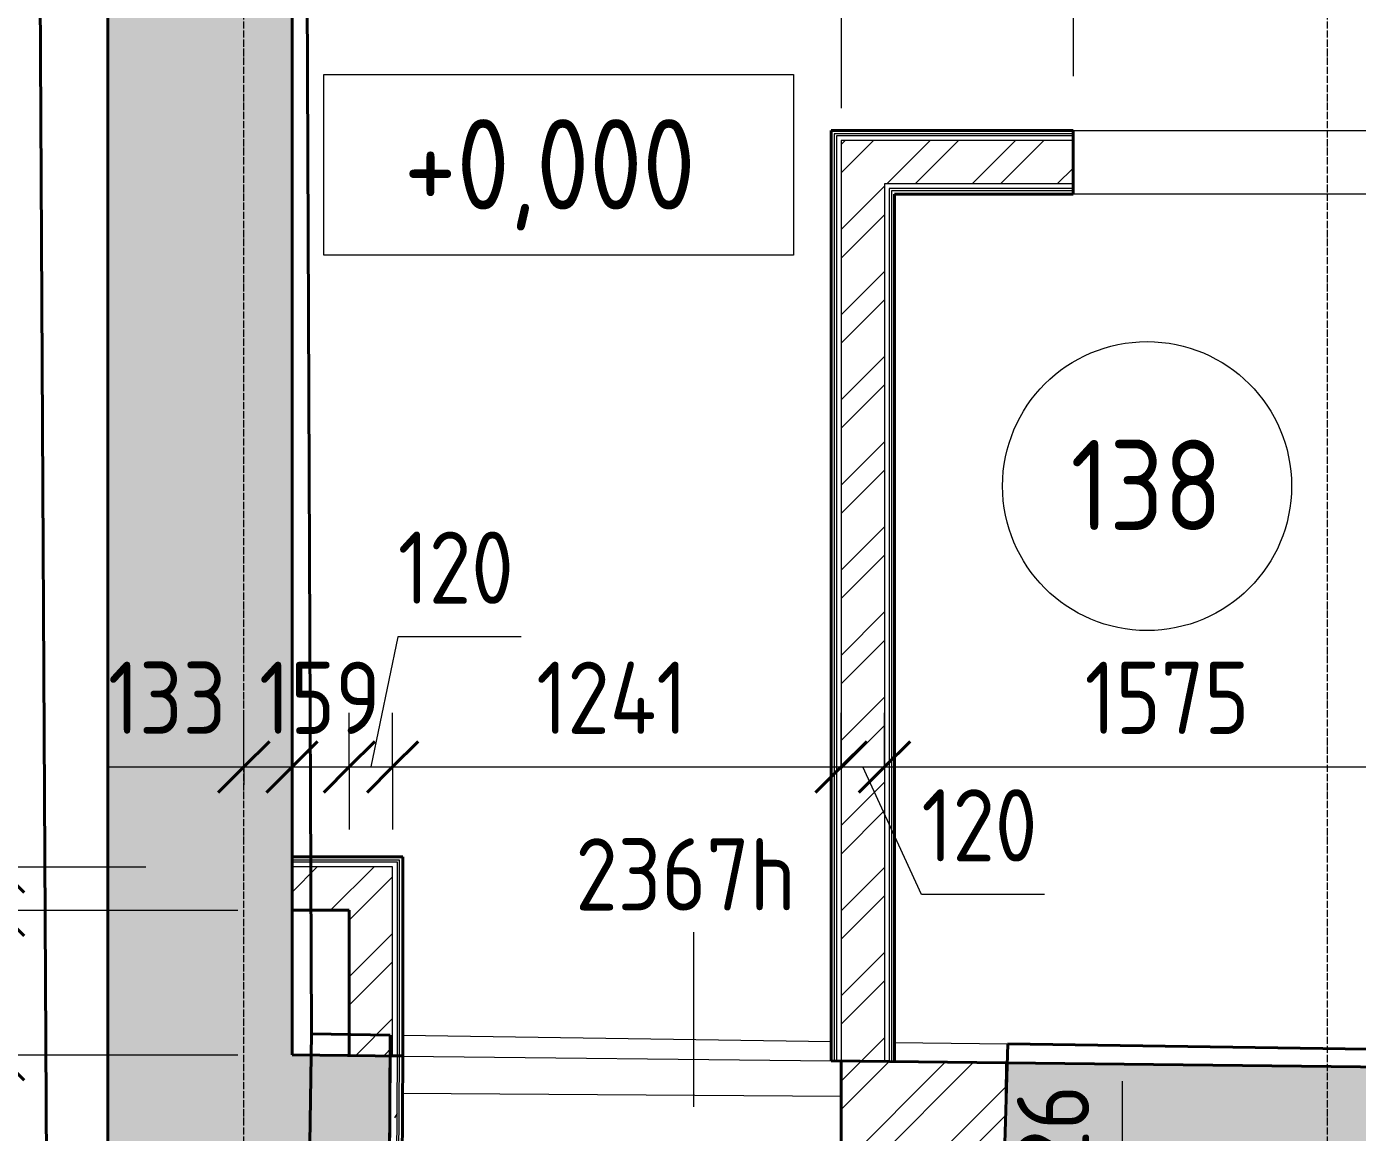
# Model space of a CAD drawing. Header units: millimetres. Extents: x -11886 to 68941, y -8130 to 45506.
# Drawn here: x 45809 to 49492, y 37078 to 40139 of the extents above; entities that cross this region are included whole.
import ezdxf

# ---------------------------------------------------------------- set-up
doc = ezdxf.new("R2010")
doc.units = ezdxf.units.MM
doc.linetypes.add('ADSK_Линия сетки', pattern=[25, 20, -2.5, 0, -2.5])
for name, color, linetype, lineweight in [('Аннотация', 7, 'Continuous', 9), ('Марки помещений', 7, 'Continuous', 20), ('Оси', 7, 'Continuous', 9), ('Отметки', 7, 'Continuous', 9), ('Перекрытие', 7, 'Continuous', 18), ('Размеры', 7, 'Continuous', 9), ('Размеры-100', 7, 'Continuous', 9), ('Стены', 7, 'Continuous', 18), ('Стены внутренние', 7, 'Continuous', 18), ('Стены наружные', 7, 'Continuous', 18), ('Стены штриховка', 7, 'Continuous', 18)]:
    doc.layers.add(name, color=color, linetype=linetype, lineweight=lineweight)
doc.layers.add('Линии', color=7, linetype='Continuous', lineweight=9, true_color=0x00a600)
doc.layers.add('Стены разрез', color=7, linetype='Continuous', lineweight=40, true_color=0xbb5389)
doc.styles.add('GOST Common_1', font='GOST_Common.ttf', dxfattribs={"width": 0.9, "height": 200})
doc.styles.add('GOST Common_2', font='GOST_Common.ttf', dxfattribs={"width": 0.9, "height": 250})
doc.dimstyles.new('ADSK_Основной_2_мм_Округление_до_1_мм_1', dxfattribs={"dimscale": 304.8, "dimtxt": 201.142999, "dimasz": 0.463911, "dimexe": 0.492126, "dimexo": 0.492126, "dimgap": 0.098425, "dimtad": 1, "dimdec": 0, "dimdsep": 46, "dimtxsty": 'GOST Common_1', "dimblk1": 'OBLIQUE', "dimblk2": 'OBLIQUE', "dimsah": 1, "dimcen": 0.09, "dimdle": 0.492126, "dimazin": 2, "dimtfac": 1, "dimtdec": 4, "dimtix": 1, "dimtmove": 1, "dimatfit": 3, "dimfxl": 1, "dimtvp": 1, "dimtolj": 1, "dimtzin": 0, "dimlwd": 20, "dimlwe": 20, "dimarcsym": 2})
doc.dimstyles.new('ADSK_Основной_2_мм_Округление_до_1_мм_2', dxfattribs={"dimscale": 304.8, "dimtxt": 201.142999, "dimasz": 0.463911, "dimexe": 0.492126, "dimexo": 0.492126, "dimgap": 0.098425, "dimtad": 1, "dimdec": 0, "dimdsep": 46, "dimtxsty": 'GOST Common_1', "dimblk1": 'OBLIQUE', "dimblk2": 'OBLIQUE', "dimsah": 1, "dimcen": 0.09, "dimdle": 0.492126, "dimazin": 2, "dimtfac": 1, "dimtdec": 4, "dimtix": 1, "dimtmove": 0, "dimatfit": 3, "dimfxl": 1, "dimtvp": 1, "dimtolj": 1, "dimtzin": 0, "dimlwd": 20, "dimlwe": 20, "dimarcsym": 2})
doc.dimstyles.new('ADSK_Основной_2_мм_Округление_до_1_мм_3', dxfattribs={"dimscale": 304.8, "dimtxt": 201.142999, "dimasz": 0.463911, "dimexe": 0.492126, "dimexo": 0.492126, "dimgap": 0.098425, "dimtad": 1, "dimdec": 0, "dimdsep": 46, "dimtxsty": 'GOST Common_1', "dimblk1": 'OBLIQUE', "dimblk2": 'OBLIQUE', "dimsah": 1, "dimcen": 0.09, "dimdle": 0.492126, "dimazin": 2, "dimtfac": 1, "dimtdec": 4, "dimtix": 1, "dimtmove": 0, "dimatfit": 3, "dimfxl": 1, "dimtvp": 1, "dimtolj": 1, "dimtzin": 0, "dimlwd": 20, "dimlwe": 20, "dimarcsym": 2})
pattern_1 = [(45, (0, 0), (-117.8655, 117.8655), []), (45, (78.58, 0), (-117.8655, 117.8655), [])]

# ---------------------------------------------------------------- blocks, each defined once
blk = doc.blocks.new('Существующие стены 1 эт - Существующие стены 1 эт-653793-01 План 1-го этажа кладочный')
at = {"layer": 'Стены', "color": 243, "true_color": 0xbb5389}
for p, q in [((45869, 36107.5), (45825.2, 43935.3)), ((46596.1, 37692.4), (46596.7, 37537.8)), ((46597, 37316.6), (46596.6, 37291.8)), ((46596.6, 37291.8), (46597, 37316.6)), ((46849.8, 37346.5), (48035.5, 37329.4)), ((48211.3, 37326.8), (48524.7, 37322.3)), ((48523.1, 37270), (48524.7, 37322.3))]:
    blk.add_line(p, q, dxfattribs=at)
at = {"layer": 'Стены разрез'}
for p, q in [((45825.2, 43935.3), (45870.6, 35811.2)), ((46597.5, 37350.2), (46573.2, 43171.8)), ((46589.7, 36828.5), (46597.5, 37350.2)), ((46597.5, 37350.2), (46589.7, 36828.5)), ((46815.1, 37347), (46597.5, 37350.2)), ((46815.1, 37347), (46812.4, 36827.3)), ((48524.7, 37322.3), (48509.5, 36818.6)), ((48524.7, 37322.3), (53130.3, 37255.6))]:
    blk.add_line(p, q, dxfattribs=at)
blk = doc.blocks.new('ADSK_Марка_Помещение_ОдноЗначение - Номер-247393-01 План 1-го этажа кладочный')
at = {"layer": 'Марки помещений'}
blk.add_circle((0, 0), 4, dxfattribs=at)
blk = doc.blocks.new('Высотные отметки - Рамка-5093-01 План 1-го этажа кладочный')
at = {"layer": 'Аннотация', "lineweight": 20}
for p, q in [((-6.5, 0), (-6.5, 5)), ((-6.5, 5), (6.5, 5)), ((6.5, 5), (6.5, 0)), ((6.5, 0), (-6.5, 0))]:
    blk.add_line(p, q, dxfattribs=at)
blk = doc.blocks.new('DIMBLOCK582-01 План 1-го этажа кладочный')
at = {"layer": 'Размеры-100', "lineweight": 20, "transparency": 16777216}
for p, q in [((46409.9, 38089.4), (46409.9, 38239.4)), ((46543.2, 38089.4), (46543.2, 38239.4)), ((46034.1, 38089.4), (46375.1, 38089.4)), ((46259.9, 38089.4), (46543.2, 38089.4)), ((46375.1, 38089.4), (46476.6, 38089.4)), ((46409.9, 38089.4), (46409.9, 38039.4)), ((46543.2, 38089.4), (46543.2, 38039.4))]:
    blk.add_line(p, q, dxfattribs=at)
at = {"layer": 'Размеры-100', "lineweight": 40, "transparency": 16777216}
for p, q in [((46409.9, 38089.4), (46480.6, 38160.1)), ((46543.2, 38089.4), (46613.9, 38160.1)), ((46409.9, 38089.4), (46339.2, 38018.7)), ((46543.2, 38089.4), (46472.5, 38018.7))]:
    blk.add_line(p, q, dxfattribs=at)
at = {"layer": 'Размеры-100', "color": 0, "lineweight": 20, "transparency": 16777216, "insert": (46034.1, 38380.8), "char_height": 200, "width": 409.104, "attachment_point": 1, "line_spacing_factor": 1.022761, "style": 'GOST Common_1'}
blk.add_mtext('133', dxfattribs=at)
blk = doc.blocks.new('_Oblique')
at = {"color": 0, "linetype": 'ByBlock', "lineweight": -2}
blk.add_line((-0.5, -0.5), (0.5, 0.5), dxfattribs=at)
blk = doc.blocks.new('DIMBLOCK583-01 План 1-го этажа кладочный')
at = {"layer": 'Размеры-100', "lineweight": 20, "transparency": 16777216}
for p, q in [((46543.2, 38089.4), (46543.2, 38239.4)), ((46701.8, 38089.4), (46701.8, 38239.4)), ((46543.2, 38089.4), (46701.8, 38089.4)), ((46543.2, 38089.4), (46543.2, 38039.4)), ((46701.8, 38089.4), (46701.8, 37916.4))]:
    blk.add_line(p, q, dxfattribs=at)
at = {"layer": 'Размеры-100', "lineweight": 40, "transparency": 16777216}
for p, q in [((46543.2, 38089.4), (46613.9, 38160.1)), ((46701.8, 38089.4), (46772.5, 38160.1)), ((46543.2, 38089.4), (46472.5, 38018.7)), ((46701.8, 38089.4), (46631.1, 38018.7))]:
    blk.add_line(p, q, dxfattribs=at)
at = {"layer": 'Размеры-100', "color": 0, "lineweight": 20, "transparency": 16777216, "insert": (46452.1, 38380.8), "char_height": 200, "width": 409.104, "attachment_point": 1, "line_spacing_factor": 1.022761, "style": 'GOST Common_1'}
blk.add_mtext('159', dxfattribs=at)
blk = doc.blocks.new('DIMBLOCK584-01 План 1-го этажа кладочный')
at = {"layer": 'Размеры-100', "lineweight": 20, "transparency": 16777216}
for p, q in [((46836.2, 38449.6), (46761.8, 38089.4)), ((47177.1, 38449.6), (46836.2, 38449.6)), ((46701.8, 38089.4), (46701.8, 38239.4)), ((46821.8, 38089.4), (46821.8, 38239.4)), ((46701.8, 38089.4), (46821.8, 38089.4)), ((46701.8, 38089.4), (46701.8, 37916.4)), ((46821.8, 38089.4), (46821.8, 37916.4))]:
    blk.add_line(p, q, dxfattribs=at)
at = {"layer": 'Размеры-100', "lineweight": 40, "transparency": 16777216}
for p, q in [((46701.8, 38089.4), (46772.5, 38160.1)), ((46821.8, 38089.4), (46892.5, 38160.1)), ((46701.8, 38089.4), (46631.1, 38018.7)), ((46821.8, 38089.4), (46751.1, 38018.7))]:
    blk.add_line(p, q, dxfattribs=at)
at = {"layer": 'Размеры-100', "color": 0, "lineweight": 20, "transparency": 16777216, "insert": (46836.2, 38741), "char_height": 200, "width": 409.104, "attachment_point": 1, "line_spacing_factor": 1.022761, "style": 'GOST Common_1'}
blk.add_mtext('120', dxfattribs=at)
blk = doc.blocks.new('DIMBLOCK585-01 План 1-го этажа кладочный')
at = {"layer": 'Размеры-100', "lineweight": 20, "transparency": 16777216}
for p, q in [((46821.8, 38089.4), (46821.8, 38239.4)), ((48063.3, 38089.4), (48063.3, 38239.4)), ((46821.8, 38089.4), (48063.3, 38089.4)), ((46821.8, 38089.4), (46821.8, 37916.4)), ((48063.3, 38089.4), (48063.3, 38039.4))]:
    blk.add_line(p, q, dxfattribs=at)
at = {"layer": 'Размеры-100', "lineweight": 40, "transparency": 16777216}
for p, q in [((46821.8, 38089.4), (46892.5, 38160.1)), ((48063.3, 38089.4), (48134, 38160.1)), ((46821.8, 38089.4), (46751.1, 38018.7)), ((48063.3, 38089.4), (47992.6, 38018.7))]:
    blk.add_line(p, q, dxfattribs=at)
at = {"layer": 'Размеры-100', "color": 0, "lineweight": 20, "transparency": 16777216, "insert": (47219.3, 38380.8), "char_height": 200, "width": 535.927, "attachment_point": 1, "line_spacing_factor": 1.022761, "style": 'GOST Common_1'}
blk.add_mtext('1241', dxfattribs=at)
blk = doc.blocks.new('DIMBLOCK586-01 План 1-го этажа кладочный')
at = {"layer": 'Размеры-100', "lineweight": 20, "transparency": 16777216}
for p, q in [((48063.3, 38089.4), (48063.3, 38239.4)), ((48183.3, 38089.4), (48183.3, 38239.4)), ((48063.3, 38089.4), (48183.3, 38089.4)), ((48063.3, 38089.4), (48063.3, 38039.4)), ((48285.6, 37736.3), (48123.3, 38089.4)), ((48183.3, 38089.4), (48183.3, 38039.4)), ((48626.5, 37736.3), (48285.6, 37736.3))]:
    blk.add_line(p, q, dxfattribs=at)
at = {"layer": 'Размеры-100', "lineweight": 40, "transparency": 16777216}
for p, q in [((48063.3, 38089.4), (48134, 38160.1)), ((48183.3, 38089.4), (48254, 38160.1)), ((48063.3, 38089.4), (47992.6, 38018.7)), ((48183.3, 38089.4), (48112.6, 38018.7))]:
    blk.add_line(p, q, dxfattribs=at)
at = {"layer": 'Размеры-100', "color": 0, "lineweight": 20, "transparency": 16777216, "insert": (48285.6, 38027.6), "char_height": 200, "width": 409.104, "attachment_point": 1, "line_spacing_factor": 1.022761, "style": 'GOST Common_1'}
blk.add_mtext('120', dxfattribs=at)
blk = doc.blocks.new('DIMBLOCK587-01 План 1-го этажа кладочный')
at = {"layer": 'Размеры-100', "lineweight": 20, "transparency": 16777216}
for p, q in [((48183.3, 38089.4), (48183.3, 38239.4)), ((49758.3, 38089.4), (49758.3, 38239.4)), ((48183.3, 38089.4), (49758.3, 38089.4)), ((48183.3, 38089.4), (48183.3, 38039.4)), ((49758.3, 38089.4), (49758.3, 38039.4))]:
    blk.add_line(p, q, dxfattribs=at)
at = {"layer": 'Размеры-100', "lineweight": 40, "transparency": 16777216}
for p, q in [((48183.3, 38089.4), (48254, 38160.1)), ((49758.3, 38089.4), (49829, 38160.1)), ((48183.3, 38089.4), (48112.6, 38018.7)), ((49758.3, 38089.4), (49687.6, 38018.7))]:
    blk.add_line(p, q, dxfattribs=at)
at = {"layer": 'Размеры-100', "color": 0, "lineweight": 20, "transparency": 16777216, "insert": (48737.3, 38380.8), "char_height": 200, "width": 560.473, "attachment_point": 1, "line_spacing_factor": 1.022761, "style": 'GOST Common_1'}
blk.add_mtext('1575', dxfattribs=at)
blk = doc.blocks.new('DIMBLOCK625-01 План 1-го этажа кладочный')
at = {"layer": 'Размеры-100', "lineweight": 20, "transparency": 16777216}
for p, q in [((48063.3, 40241.3), (48063.3, 40391.3)), ((48705.3, 40241.3), (48705.3, 40391.3)), ((47913.3, 40241.3), (48705.3, 40241.3)), ((48063.3, 40241.3), (48063.3, 39913.5)), ((48705.3, 40241.3), (48705.3, 40001.5))]:
    blk.add_line(p, q, dxfattribs=at)
at = {"layer": 'Размеры-100', "lineweight": 40, "transparency": 16777216}
for p, q in [((48063.3, 40241.3), (48134, 40312)), ((48705.3, 40241.3), (48776, 40312)), ((48063.3, 40241.3), (47992.6, 40170.6)), ((48705.3, 40241.3), (48634.6, 40170.6))]:
    blk.add_line(p, q, dxfattribs=at)
at = {"layer": 'Размеры-100', "color": 0, "lineweight": 20, "transparency": 16777216, "insert": (48186.6, 40532.7), "char_height": 200, "width": 474.561, "attachment_point": 1, "line_spacing_factor": 1.022761, "style": 'GOST Common_1'}
blk.add_mtext('642', dxfattribs=at)
blk = doc.blocks.new('DIMBLOCK626-01 План 1-го этажа кладочный')
at = {"layer": 'Размеры-100', "lineweight": 20, "transparency": 16777216}
for p, q in [((48705.3, 40241.3), (48705.3, 40391.3)), ((49638.3, 40241.3), (49638.3, 40391.3)), ((48705.3, 40241.3), (49638.3, 40241.3)), ((48705.3, 40241.3), (48705.3, 40001.5)), ((49638.3, 40241.3), (49638.3, 40001.5))]:
    blk.add_line(p, q, dxfattribs=at)
at = {"layer": 'Размеры-100', "lineweight": 40, "transparency": 16777216}
for p, q in [((48705.3, 40241.3), (48776, 40312)), ((49638.3, 40241.3), (49709, 40312)), ((48705.3, 40241.3), (48634.6, 40170.6)), ((49638.3, 40241.3), (49567.6, 40170.6))]:
    blk.add_line(p, q, dxfattribs=at)
at = {"layer": 'Размеры-100', "color": 0, "lineweight": 20, "transparency": 16777216, "insert": (48982.6, 40532.7), "char_height": 200, "width": 454.106, "attachment_point": 1, "line_spacing_factor": 1.022761, "style": 'GOST Common_1'}
blk.add_mtext('933', dxfattribs=at)
blk = doc.blocks.new('DIMBLOCK633-01 План 1-го этажа кладочный')
at = {"layer": 'Размеры-100', "lineweight": 20, "transparency": 16777216}
for p, q in [((48841.1, 37219.3), (48841.1, 36967)), ((48841.1, 37033.1), (48841.1, 36856.8)), ((48841.1, 36967), (48841.1, 36869.9)), ((48841.1, 36883.1), (48691.1, 36883.1)), ((48841.1, 36883.1), (48980.8, 36883.1)), ((48841.1, 36856.8), (48791.1, 36856.8)), ((48841.1, 36856.8), (48991.1, 36856.8))]:
    blk.add_line(p, q, dxfattribs=at)
at = {"layer": 'Размеры-100', "lineweight": 40, "transparency": 16777216}
for p, q in [((48841.1, 36883.1), (48770.4, 36953.8)), ((48841.1, 36856.8), (48770.4, 36927.5)), ((48841.1, 36883.1), (48911.8, 36812.4)), ((48841.1, 36856.8), (48911.8, 36786.1))]:
    blk.add_line(p, q, dxfattribs=at)
at = {"layer": 'Размеры-100', "color": 0, "lineweight": 20, "transparency": 16777216, "insert": (48549.7, 36967), "char_height": 200, "width": 302.737, "attachment_point": 1, "rotation": 90, "line_spacing_factor": 1.022761, "style": 'GOST Common_1'}
blk.add_mtext('26', dxfattribs=at)
blk = doc.blocks.new('DIMBLOCK741-01 План 1-го этажа кладочный')
at = {"layer": 'Размеры-100', "lineweight": 20, "transparency": 16777216}
for p, q in [((45731, 38222.1), (45731, 37881.1)), ((45731, 37962.4), (45731, 37692.4)), ((45731, 37881.1), (45731, 37752.4)), ((45731, 37812.4), (45581, 37812.4)), ((45731, 37812.4), (46138.2, 37812.4)), ((45731, 37692.4), (45581, 37692.4)), ((45731, 37692.4), (46393.2, 37692.4))]:
    blk.add_line(p, q, dxfattribs=at)
at = {"layer": 'Размеры-100', "lineweight": 40, "transparency": 16777216}
for p, q in [((45731, 37812.4), (45660.3, 37883.1)), ((45731, 37812.4), (45801.7, 37741.7)), ((45731, 37692.4), (45660.3, 37763.1)), ((45731, 37692.4), (45801.7, 37621.7))]:
    blk.add_line(p, q, dxfattribs=at)
at = {"layer": 'Размеры-100', "color": 0, "lineweight": 20, "transparency": 16777216, "insert": (45439.6, 37881.1), "char_height": 200, "width": 409.104, "attachment_point": 1, "rotation": 90, "line_spacing_factor": 1.022761, "style": 'GOST Common_1'}
blk.add_mtext('120', dxfattribs=at)
blk = doc.blocks.new('DIMBLOCK742-01 План 1-го этажа кладочный')
at = {"layer": 'Размеры-100', "lineweight": 40, "transparency": 16777216}
for p, q in [((45731, 37692.4), (45660.3, 37763.1)), ((45731, 37692.4), (45801.7, 37621.7)), ((45731, 37292.4), (45660.3, 37363.1)), ((45731, 37292.4), (45801.7, 37221.7))]:
    blk.add_line(p, q, dxfattribs=at)
at = {"layer": 'Размеры-100', "lineweight": 20, "transparency": 16777216}
for p, q in [((45731, 37692.4), (45581, 37692.4)), ((45731, 37692.4), (45731, 37292.4)), ((45731, 37692.4), (46393.2, 37692.4)), ((45731, 37292.4), (45581, 37292.4)), ((45731, 37292.4), (46393.2, 37292.4))]:
    blk.add_line(p, q, dxfattribs=at)
at = {"layer": 'Размеры-100', "color": 0, "lineweight": 20, "transparency": 16777216, "insert": (45439.6, 37294.7), "char_height": 200, "width": 474.561, "attachment_point": 1, "rotation": 90, "line_spacing_factor": 1.022761, "style": 'GOST Common_1'}
blk.add_mtext('400', dxfattribs=at)
blk = doc.blocks.new('DIMBLOCK743-01 План 1-го этажа кладочный')
at = {"layer": 'Размеры-100', "lineweight": 40, "transparency": 16777216}
for p, q in [((45731, 37292.4), (45660.3, 37363.1)), ((45731, 37292.4), (45801.7, 37221.7)), ((45731, 36856.8), (45660.3, 36927.5)), ((45731, 36856.8), (45801.7, 36786.1))]:
    blk.add_line(p, q, dxfattribs=at)
at = {"layer": 'Размеры-100', "lineweight": 20, "transparency": 16777216}
for p, q in [((45731, 37292.4), (45581, 37292.4)), ((45731, 37292.4), (45731, 36706.8)), ((45731, 37292.4), (46393.2, 37292.4)), ((45731, 36856.8), (45681, 36856.8)), ((45731, 36856.8), (45881, 36856.8))]:
    blk.add_line(p, q, dxfattribs=at)
at = {"layer": 'Размеры-100', "color": 0, "lineweight": 20, "transparency": 16777216, "insert": (45439.6, 36876.9), "char_height": 200, "width": 474.561, "attachment_point": 1, "rotation": 90, "line_spacing_factor": 1.022761, "style": 'GOST Common_1'}
blk.add_mtext('436', dxfattribs=at)

msp = doc.modelspace()

# ---------------------------------------------------------------- hatches: boundary and pattern name
at = {"layer": 'Стены внутренние', "lineweight": 9}
h = msp.add_hatch(dxfattribs=at)
h.set_pattern_fill('FP_1', color=256, style=0, pattern_type=2)
h.set_pattern_definition(pattern_1)
h.paths.add_polyline_path([(48183.3, 37273.8), (48183.3, 39823.5), (48063.3, 39823.5), (48063.3, 37275.2)])
h = msp.add_hatch(dxfattribs=at)
h.set_pattern_fill('FP_1', color=256, style=0, pattern_type=2)
h.set_pattern_definition(pattern_1)
h.paths.add_polyline_path([(53330.3, 39703.5), (53343.3, 39703.5), (53343.3, 39823.5), (52887.1, 39823.5), (52887.1, 39703.5), (53315.3, 39703.5)])
h.paths.add_polyline_path([(49816.6, 39703.5), (50447.8, 39703.5), (50447.8, 39823.5), (49638.3, 39823.5), (49638.3, 39703.5), (49758.3, 39703.5)])
h.paths.add_polyline_path([(51488.7, 39703.5), (51954.1, 39703.5), (51954.1, 39823.5), (51380.8, 39823.5), (51380.8, 39703.5)])
h.paths.add_polyline_path([(48196.3, 39703.5), (48705.3, 39703.5), (48705.3, 39823.5), (48183.3, 39823.5), (48183.3, 39703.5)])
h = msp.add_hatch(dxfattribs=at)
h.set_pattern_fill('FP_1', color=256, style=0, pattern_type=2)
h.set_pattern_definition(pattern_1)
h.paths.add_polyline_path([(46557.4, 37692.4), (46821.8, 37692.4), (46821.8, 37812.4), (46543.2, 37812.4), (46543.2, 37692.4)])
h = msp.add_hatch(dxfattribs=at)
h.set_pattern_fill('FP_1', color=256, style=0, pattern_type=2)
h.set_pattern_definition(pattern_1)
h.paths.add_polyline_path([(46821.8, 37289.3), (46821.8, 37692.4), (46701.8, 37692.4), (46701.8, 37290.6), (46815.1, 37289.3)])
at = {"layer": 'Стены внутренние', "true_color": 0xc0c0c0}
h = msp.add_hatch(color=9, dxfattribs=at)
h.paths.add_polyline_path([(53123.9, 36837.8), (53128.2, 37217.8), (48519.5, 37270), (48515.2, 36890), (53122.5, 36837.9)])
h.paths.add_polyline_path([(46812.9, 36909.3), (46814.8, 37289.3), (46543.2, 37292.4), (46543.2, 36912.4), (46812.4, 36909.3)])
at = {"layer": 'Стены внутренние', "lineweight": 9}
h = msp.add_hatch(dxfattribs=at)
h.set_pattern_fill('FP_2', color=256, style=0, pattern_type=2)
h.set_pattern_definition([(0, (0, 0), (406.4, 101.6), [33.528, -271.272, 33.528, -271.272, -1625.6]), (0, (0, 0), (406.4, 101.6), [-609.6, 33.528, -576.072, 33.528, -271.272, -711.2]), (0, (0, 0), (406.4, 101.6), [-1524, 33.528, -169.672, 33.528, -474.472]), (120, (152.4, 50.8), (-291.18818, 301.15272), [33.528, -271.272, 33.528, -271.272, -1625.6]), (120, (152.4, 50.8), (-291.18818, 301.15272), [-609.6, 33.528, -576.072, 33.528, -271.272, -711.2]), (120, (152.4, 50.8), (-291.18818, 301.15272), [-1524, 33.528, -169.672, 33.528, -474.472]), (240, (203.2, 254), (-115.21182, -402.75272), [33.528, -271.272, 33.528, -271.272, -1625.6]), (240, (203.2, 254), (-115.21182, -402.75272), [-609.6, 33.528, -576.072, 33.528, -271.272, -711.2]), (240, (203.2, 254), (-115.21182, -402.75272), [-1524, 33.528, -169.672, 33.528, -474.472])])
h.paths.add_polyline_path([(46832.9, 36909.2), (46834.8, 37289.2), (46814.8, 37289.3), (46812.9, 36909.3), (46832.6, 36909.2)])
h = msp.add_hatch(dxfattribs=at)
h.set_pattern_fill('FP_1', color=256, style=0, pattern_type=2)
h.set_pattern_definition(pattern_1)
h.paths.add_polyline_path([(48515.2, 36890), (48519.5, 37270), (48063.3, 37275.2), (48063.3, 36895.2), (48511.7, 36890.1)])
at = {"layer": 'Стены наружные', "true_color": 0xc0c0c0}
h = msp.add_hatch(color=9, dxfattribs=at)
h.paths.add_polyline_path([(46078.8, 20934.1), (46543.2, 20934.1), (46543.2, 22119.2), (46033.2, 22119.2), (46033.2, 20934.1)])
h.paths.add_polyline_path([(46033.2, 23889.2), (46543.2, 23889.2), (46543.2, 26071.1), (46033.2, 26070.1), (46033.2, 23913)])
h.paths.add_polyline_path([(46033.2, 27841.1), (46543.2, 27841.1), (46543.2, 30057.4), (46033.2, 30057.4), (46033.2, 27929.2)])
h.paths.add_polyline_path([(46399.5, 31827.4), (46543.2, 31827.4), (46543.2, 34118.8), (46033.2, 34118.8), (46033.2, 31827.4), (46396.8, 31827.4)])
h.paths.add_polyline_path([(46187.7, 35888.8), (46543.2, 35888.8), (46543.2, 43249.2), (46033.2, 43249.2), (46033.2, 35888.8)])

# ---------------------------------------------------------------- linework, layer by layer
at = {"layer": 'Аннотация'}
msp.add_line((47655.1, 37148.2), (47655.1, 37632.2), dxfattribs=at)
at = {"layer": 'Линии', "color": 8, "lineweight": 18, "true_color": 0x808080}
msp.add_line((46849.3, 37186.3), (48063.3, 37178.1), dxfattribs=at)
at = {"layer": 'Оси', "linetype": 'ADSK_Линия сетки'}
for p, q in [((46409.9, -7330.4), (46409.9, 44534.8)), ((49409.9, -7330.4), (49409.9, 44534.8))]:
    msp.add_line(p, q, dxfattribs=at)
at = {"layer": 'Перекрытие', "color": 136, "true_color": 0x008080}
msp.add_line((46596.5, 37692.4), (46597, 37291.8), dxfattribs=at)
at = {"layer": 'Стены внутренние', "lineweight": 40}
for p, q in [((48035.3, 39851.5), (48035.3, 37275.5)), ((48705.3, 39851.5), (48035.3, 39851.5)), ((48705.3, 39675.5), (48705.3, 39851.5)), ((48211.3, 37273.5), (48211.3, 39675.5)), ((48211.3, 39675.5), (48705.3, 39675.5)), ((46849.8, 37840.4), (46543.2, 37840.4)), ((46543.2, 37840.4), (46543.2, 37692.4)), ((46849.8, 37288.9), (46849.8, 37840.4)), ((46543.2, 37692.4), (46701.8, 37692.4)), ((46701.8, 37692.4), (46701.8, 37290.6)), ((46849.8, 37288.9), (46543.2, 37292.4)), ((46812.9, 36909.3), (46814.8, 37289.3)), ((46814.8, 37289.3), (46812.9, 36909.3)), ((46849.8, 37289.2), (46814.8, 37289.3)), ((46847.9, 36909.1), (46849.8, 37289.2)), ((48519.5, 37270), (48035.3, 37275.5)), ((48063.3, 37275.2), (48063.3, 36895.2)), ((53315.3, 37215.7), (48519.5, 37270))]:
    msp.add_line(p, q, dxfattribs=at)
at = {"layer": 'Стены внутренние'}
for p, q in [((48705.3, 39851.5), (49638.3, 39851.5)), ((49638.3, 39675.5), (48705.3, 39675.5)), ((46849.8, 37288.9), (48035.3, 37275.5)), ((48515.2, 36890), (48519.5, 37270)), ((48519.5, 37270), (48519.5, 37270))]:
    msp.add_line(p, q, dxfattribs=at)
at = {"layer": 'Стены наружные', "lineweight": 40}
for p, q in [((46033.2, 43759.2), (46033.2, 35888.8)), ((46543.2, 37840.4), (46543.2, 41262.6)), ((46543.2, 37292.4), (46543.2, 37692.4))]:
    msp.add_line(p, q, dxfattribs=at)
at = {"layer": 'Стены штриховка'}
for p, q in [((48044.3, 39842.5), (48044.3, 37275.4)), ((48705.3, 39842.5), (48044.3, 39842.5)), ((48050.3, 39836.5), (48050.3, 37275.3)), ((48705.3, 39836.5), (48050.3, 39836.5)), ((48063.3, 39823.5), (48063.3, 37275.2)), ((48705.3, 39823.5), (48063.3, 39823.5)), ((48183.3, 39703.5), (48183.3, 37273.8)), ((48705.3, 39703.5), (48183.3, 39703.5)), ((48196.3, 39690.5), (48196.3, 37273.7)), ((48705.3, 39690.5), (48196.3, 39690.5)), ((48202.3, 39684.5), (48202.3, 37273.6)), ((48705.3, 39684.5), (48202.3, 39684.5)), ((46840.8, 37831.4), (46543.2, 37831.4)), ((46840.8, 37289), (46840.8, 37831.4)), ((46834.8, 37825.4), (46543.2, 37825.4)), ((46821.8, 37812.4), (46543.2, 37812.4)), ((46821.8, 37289.3), (46821.8, 37812.4)), ((46834.8, 37289.1), (46834.8, 37825.4)), ((46832.9, 36909.2), (46834.8, 37289.2)), ((46838.9, 36909.2), (46840.8, 37289.2))]:
    msp.add_line(p, q, dxfattribs=at)

# ---------------------------------------------------------------- block references
at = {"layer": 'Марки помещений', "xscale": 99.99999999999993, "yscale": 99.99999999999993, "zscale": 99.99999999999993}
msp.add_blockref('ADSK_Марка_Помещение_ОдноЗначение - Номер-247393-01 План 1-го этажа кладочный', (48910.1, 38867), dxfattribs=at)
at = {"layer": 'Отметки', "lineweight": 20, "xscale": 99.99999999999993, "yscale": 99.99999999999993, "zscale": 99.99999999999993}
msp.add_blockref('Высотные отметки - Рамка-5093-01 План 1-го этажа кладочный', (47281.4, 39506.1), dxfattribs=at)
at = {"layer": 'Стены разрез'}
msp.add_blockref('Существующие стены 1 эт - Существующие стены 1 эт-653793-01 План 1-го этажа кладочный', (0, 0), dxfattribs=at)

# ---------------------------------------------------------------- texts
at = {"layer": 'Аннотация', "insert": (47327.5, 37891.8), "char_height": 200, "width": 786.455, "attachment_point": 1, "style": 'GOST Common_1'}
msp.add_mtext('2367h', dxfattribs=at)
at = {"layer": 'Марки помещений', "lineweight": 9, "insert": (48698.1, 38994.7), "char_height": 250, "width": 526.709, "attachment_point": 1, "style": 'GOST Common_2'}
msp.add_mtext('138', dxfattribs=at)
at = {"layer": 'Отметки', "lineweight": 20, "insert": (46852.7, 39882.9), "char_height": 250, "width": 1028.823, "attachment_point": 1, "line_spacing_factor": 1.022761, "style": 'GOST Common_2'}
msp.add_mtext('+0,000', dxfattribs=at)

# ---------------------------------------------------------------- dimensions: what is measured, and where the dimension line sits
at = {"layer": 'Размеры', "lineweight": 20}
for base, p1, p2, override, picture, middle in [((48705.3, 40241.3), (48063.3, 39763.5), (48705.3, 39851.5), {"dimpost": '<>', "dimfxl": 648.003086}, 'DIMBLOCK625-01 План 1-го этажа кладочный', (48384.3, 40371.3)), ((49638.3, 40241.3), (48705.3, 39851.5), (49638.3, 39851.5), {"dimpost": '<>', "dimfxl": 933}, 'DIMBLOCK626-01 План 1-го этажа кладочный', (49171.8, 40371.3)), ((46701.8, 38089.4), (46543.2, 38189.4), (46701.8, 37766.4), {"dimpost": '<>', "dimfxl": 451.754868}, 'DIMBLOCK583-01 План 1-го этажа кладочный', (46622.5, 38219.4)), ((48063.3018, 38089.4456), (46821.8192, 37766.4063), (48063.3018, 38189.4305), {"dimpost": '<>', "dimfxl": 1311.574842}, 'DIMBLOCK585-01 План 1-го этажа кладочный', (47442.5605, 38219.4456)), ((49758.3, 38089.4), (48183.3, 38189.4), (49758.3, 38189.4), {"dimpost": '<>', "dimfxl": 1575}, 'DIMBLOCK587-01 План 1-го этажа кладочный', (48970.8, 38219.4))]:
    dim = msp.add_linear_dim(base=base, p1=p1, p2=p2, dimstyle='ADSK_Основной_2_мм_Округление_до_1_мм_2', override=override, dxfattribs=at)
    dim.commit()
    dim.dimension.update_dxf_attribs({"geometry": picture, "text_midpoint": middle})
for base, p1, p2, override, picture, middle in [((46821.8, 38089.4), (46701.8, 37766.4), (46821.8, 37766.4), {"dimpost": '<>', "dimfxl": 120.000003}, 'DIMBLOCK584-01 План 1-го этажа кладочный', (47040.7, 38607.6)), ((46543.2, 38089.4), (46409.9, 38189.4), (46543.2, 38189.4), {"dimpost": '<>', "dimfxl": 133.30175}, 'DIMBLOCK582-01 План 1-го этажа кладочный', (46238.7, 38247.5)), ((48183.3, 38089.4), (48063.3, 38189.4), (48183.3, 38189.4), {"dimpost": '<>', "dimfxl": 120}, 'DIMBLOCK586-01 План 1-го этажа кладочный', (48490.1, 37894.3))]:
    dim = msp.add_linear_dim(base=base, p1=p1, p2=p2, dimstyle='ADSK_Основной_2_мм_Округление_до_1_мм_1', override=override, dxfattribs=at)
    dim.commit()
    dim.dimension.update_dxf_attribs({"geometry": picture, "text_midpoint": middle, "dimtype": 160})
for base, p1, p2, override, picture, middle in [((45731, 37692.4), (46288.2, 37812.4), (46543.2, 37692.4), {"dimpost": '<>', "dimfxl": 281.824413}, 'DIMBLOCK741-01 План 1-го этажа кладочный', (45573, 38085.7)), ((48841.1, 36856.8), (49130.8, 36883.1), (48941.1, 36856.8), {"dimpost": '<>', "dimfxl": 191.532272}, 'DIMBLOCK633-01 План 1-го этажа кладочный', (48683.1, 37118.4))]:
    dim = msp.add_linear_dim(base=base, p1=p1, p2=p2, angle=90, dimstyle='ADSK_Основной_2_мм_Округление_до_1_мм_1', override=override, dxfattribs=at)
    dim.commit()
    dim.dimension.update_dxf_attribs({"geometry": picture, "text_midpoint": middle, "dimtype": 160, "text_rotation": 90})
for base, p1, p2, override, picture, middle in [((45731, 37292.4), (46543.2, 37692.4), (46543.2, 37292.4), {"dimpost": '<>', "dimfxl": 400}, 'DIMBLOCK742-01 План 1-го этажа кладочный', (45601, 37492.4)), ((45731, 36856.8), (46543.2, 37292.4), (45831, 36856.8), {"dimpost": '<>', "dimfxl": 834.875954}, 'DIMBLOCK743-01 План 1-го этажа кладочный', (45601, 37074.6))]:
    dim = msp.add_linear_dim(base=base, p1=p1, p2=p2, angle=90, dimstyle='ADSK_Основной_2_мм_Округление_до_1_мм_3', override=override, dxfattribs=at)
    dim.commit()
    dim.dimension.update_dxf_attribs({"geometry": picture, "text_midpoint": middle})

doc.saveas('drawing.dxf')
